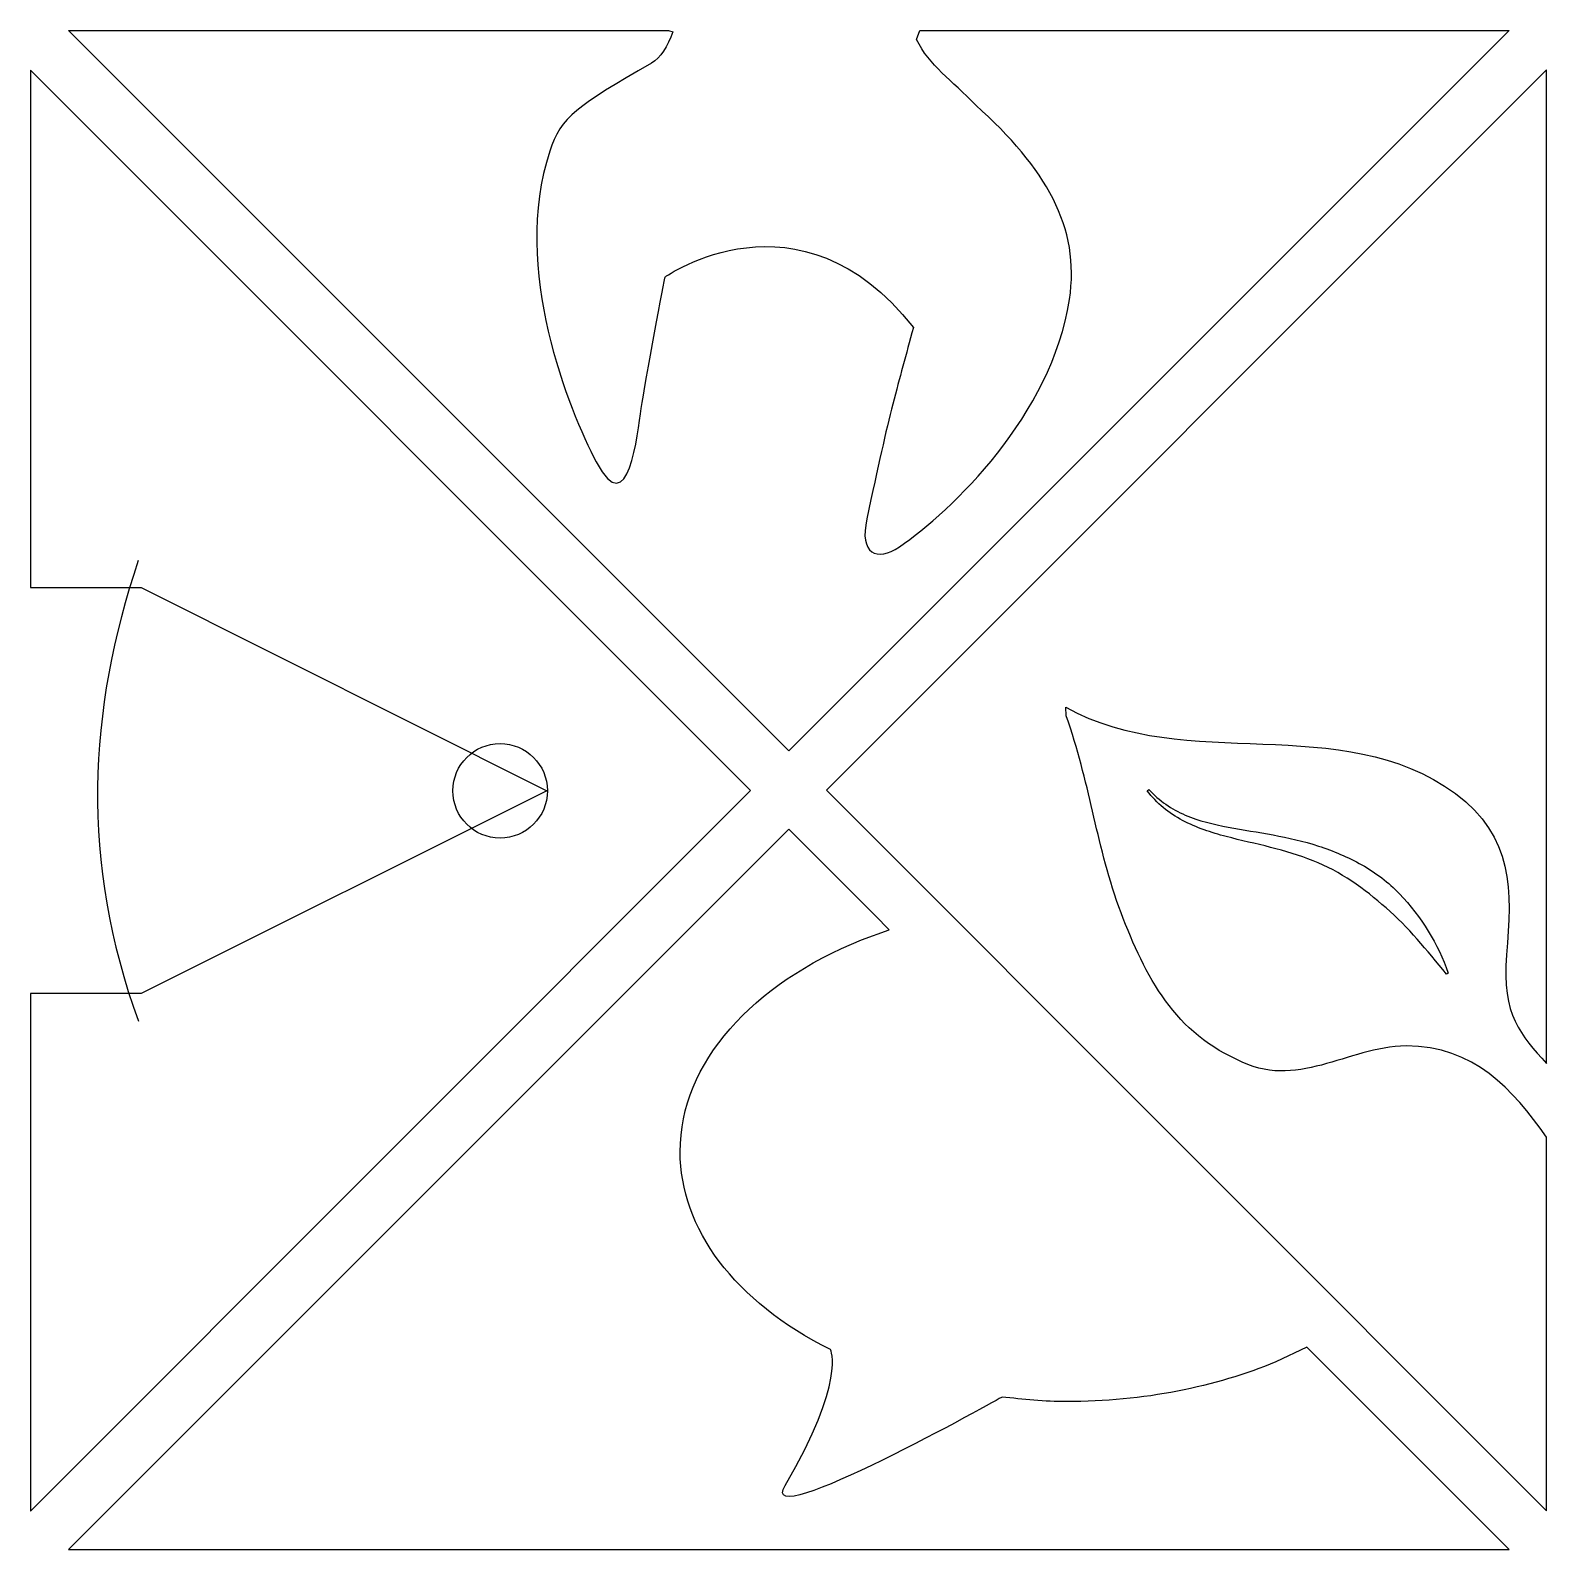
# Model space of a CAD drawing. Extents: x 30.6 to 113.1, y 69.1 to 151.7.
import ezdxf

# ---------------------------------------------------------------- set-up
doc = ezdxf.new("R2010")
doc.units = 0
doc.layers.add('Unser_FablabLogoSchriftdabei', color=7, linetype='CONTINUOUS')

msp = doc.modelspace()

# ---------------------------------------------------------------- linework, layer by layer
at = {"layer": 'Unser_FablabLogoSchriftdabei', "color": 7}
for p, q in [((71.863091, 112.532054), (32.671244, 151.716493)), ((32.671244, 151.716493), (65.32118, 151.716493)), ((65.32118, 151.716493), (65.546958, 151.631121)), ((111.054233, 151.716493), (71.863091, 112.532054)), ((78.804699, 151.21696), (78.979677, 151.716493)), ((78.979677, 151.716493), (111.054233, 151.716493)), ((78.979677, 151.716493), (78.979677, 151.716493)), ((113.084716, 149.576543), (73.900982, 110.384343)), ((113.084716, 95.524637), (113.084716, 149.576543)), ((69.781526, 110.369914), (30.59744, 149.560703)), ((30.59744, 149.560703), (30.59744, 121.407273)), ((30.597087, 121.676795), (30.597087, 121.406567)), ((30.597087, 121.406567), (36.619356, 121.407273)), ((36.619356, 121.407273), (58.69619, 110.359684)), ((86.953055, 114.431057), (86.926949, 114.894254)), ((30.59744, 71.177362), (69.781526, 110.369914)), ((58.69619, 110.359684), (36.620767, 99.330792)), ((73.900982, 110.384343), (113.084716, 71.193201)), ((91.361189, 110.350124), (91.441976, 110.418915)), ((91.441976, 110.418915), (91.441976, 110.418915)), ((71.863091, 108.26242), (32.671597, 69.077981)), ((76.553624, 103.572239), (71.863091, 108.26242)), ((77.326208, 102.800009), (76.553624, 103.572239)), ((75.817024, 102.250734), (77.326208, 102.800009)), ((107.72902, 100.439185), (107.636592, 100.387679)), ((31.295587, 99.330792), (30.59744, 99.330792)), ((30.59744, 99.330792), (30.59744, 71.177362)), ((36.620767, 99.330792), (31.295587, 99.330792)), ((113.084716, 71.193201), (113.084716, 91.510379)), ((100.043686, 80.087117), (98.359877, 79.297601)), ((111.054233, 69.077981), (100.043686, 80.087117)), ((100.043686, 80.087117), (100.043686, 80.087117)), ((32.671597, 69.077981), (111.054233, 69.077981))]:
    msp.add_line(p, q, dxfattribs=at)
at = {"layer": 'Unser_FablabLogoSchriftdabei', "color": 4}
msp.add_line((58.723706, 110.352099), (58.723706, 110.352099), dxfattribs=at)
at = {"layer": 'Unser_FablabLogoSchriftdabei', "color": 7}
for points in [[(65.546958, 151.631121), (65.264736, 150.845485), (64.887969, 150.218599), (64.386672, 149.930026)], [(82.028736, 147.65214), (80.702291, 149.009629), (79.503199, 149.805496), (78.804699, 151.21696)], [(64.386672, 149.930026), (60.320908, 147.592874), (59.471419, 147.022432), (58.85053, 145.137893)], [(87.124611, 137.072335), (87.728919, 141.031207), (85.842263, 144.213968), (82.028736, 147.65214)], [(58.85053, 145.137893), (56.745505, 138.75191), (59.901455, 131.054299), (61.382063, 128.241249)], [(65.123624, 138.304235), (65.123624, 138.304235), (72.430005, 143.46361), (78.633249, 135.556449)], [(63.831047, 131.154135), (64.046241, 132.59629), (65.123624, 138.304235), (65.123624, 138.304235)], [(77.872308, 123.626562), (80.717461, 125.558021), (86.16823, 130.796065), (87.124611, 137.072335)], [(78.633249, 135.556449), (77.815863, 132.466115), (77.319152, 131.006674), (76.105244, 125.143154)], [(61.382063, 128.241249), (63.150186, 124.881393), (63.628905, 129.801585), (63.831047, 131.154135)], [(76.105244, 125.143154), (75.668858, 123.23886), (76.64958, 122.796476), (77.872308, 123.626562)], [(86.926949, 114.894254), (93.553174, 111.246532), (101.833221, 114.76796), (108.130657, 110.207954)], [(89.808438, 104.04916), (88.530677, 107.68771), (88.230463, 110.791801), (86.953055, 114.431057)], [(93.284534, 108.739693), (92.534176, 109.131982), (91.864251, 109.683021), (91.361189, 110.350124)], [(91.441976, 110.418915), (92.000776, 109.814607), (92.683753, 109.352468), (93.425645, 109.03391)], [(108.130657, 110.207954), (111.263677, 107.849635), (111.216052, 104.939218), (110.896435, 101.431549)], [(95.649909, 107.862687), (94.844517, 108.081762), (94.034187, 108.342112), (93.284534, 108.739693)], [(93.425645, 109.03391), (94.168948, 108.714293), (94.963403, 108.527674), (95.767737, 108.378801)], [(95.767737, 108.378801), (97.373228, 108.074707), (99.043984, 107.882796), (100.66782, 107.347279)], [(100.380659, 106.550707), (98.889467, 107.152899), (97.268453, 107.449232), (95.649909, 107.862687)], [(100.66782, 107.347279), (101.479562, 107.086224), (102.276134, 106.749321), (103.033195, 106.328104)], [(104.35082, 103.983543), (103.162312, 105.021062), (101.884198, 105.966507), (100.380659, 106.550707)], [(103.033195, 106.328104), (103.788492, 105.904418), (104.480289, 105.366432), (105.081776, 104.749071)], [(105.081776, 104.749071), (106.279456, 103.507646), (107.177628, 102.02739), (107.72902, 100.439185)], [(96.22723, 95.735951), (92.635246, 97.368254), (91.114069, 100.56689), (89.808438, 104.04916)], [(107.636592, 100.387679), (106.578964, 101.68449), (105.548148, 102.938262), (104.35082, 103.983543)], [(65.947008, 90.721956), (65.946655, 95.581823), (69.888947, 99.846201), (75.817024, 102.250734)], [(110.896435, 101.431549), (110.637849, 98.138015), (111.685952, 97.059574), (113.084716, 95.524637)], [(105.442138, 96.47749), (102.18988, 96.425279), (99.47596, 94.005929), (96.22723, 95.735951)], [(113.084716, 91.510379), (111.233338, 94.135399), (109.129724, 96.47114), (105.442138, 96.47749)], [(74.130394, 79.954826), (68.893055, 82.57032), (65.947008, 86.551417), (65.947008, 90.721956)], [(71.652836, 72.569776), (75.008105, 78.268195), (74.130394, 79.954826), (74.130394, 79.954826)], [(98.359877, 79.297601), (95.07728, 77.924942), (91.163563, 77.126959), (86.96198, 77.126959)], [(83.461013, 77.377078), (83.461013, 77.377078), (70.035349, 69.824106), (71.652836, 72.569776)], [(86.96198, 77.126959), (85.794638, 77.126959), (84.575791, 77.258545), (83.461013, 77.377078)]]:
    msp.add_open_spline(points, degree=3, dxfattribs=at)
at = {"layer": 'Unser_FablabLogoSchriftdabei', "color": 4}
for points in [[(36.469249, 122.883965), (33.701708, 114.694229), (33.337288, 106.480504), (36.470661, 97.820515)], [(53.583029, 110.352099), (53.583029, 111.77203), (54.733437, 112.923496), (56.153015, 112.923496)], [(56.153015, 112.923496), (57.572945, 112.923496), (58.723706, 111.77203), (58.723706, 110.352099)], [(56.153015, 107.782113), (54.733437, 107.782113), (53.583029, 108.93358), (53.583029, 110.352099)], [(58.723706, 110.352099), (58.723706, 108.93358), (57.572945, 107.782113), (56.153015, 107.782113)]]:
    msp.add_open_spline(points, degree=3, dxfattribs=at)

doc.saveas('drawing.dxf')
